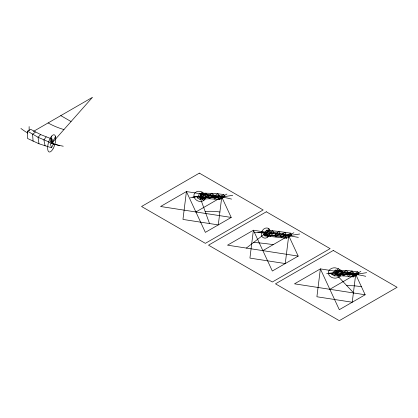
<?xml version="1.0" encoding="UTF-8"?>
<svg xmlns="http://www.w3.org/2000/svg" width="418" height="418" viewBox="0 0 418 418"><rect width="100%" height="100%" fill="white"/><g stroke="black" fill="none" stroke-linecap="round" stroke-linejoin="round"><path stroke-width="0.63" d="M204.904 199.24L205.421 196.773A14.087 8.135 0 0 0 204.799 194.772L203.744 193.356A9.222 5.324 0 0 0 202.108 192.118C198.926 189.929 193.158 191.93 193.952 196.308A14.128 8.156 0 0 0 194.48 197.876C195.645 200.081 198.095 201.497 200.577 201.507A3.59 2.069 0 0 0 201.894 201.361L203.754 200.525A7.435 4.29 0 0 0 204.888 199.24L199.668 196.376L192.813 197.056M51.445 147.747L50.05 142.449L51.963 139.032L40.645 134.586L30.713 129.334L27.541 131.163L27.541 138.478L38.968 143.761L51.445 147.747L53.358 144.33L51.963 139.032M59.68 145.741L51.707 143.39L55.537 136.561M197.144 197.787L199.574 193.534A53.938 31.141 0 0 1 205.604 193.2L214.753 193.429L223.865 194.522L224.811 196.564L219.638 199.548L209.549 198.764L199.762 199.219L197.144 197.787A46.706 26.966 0 0 1 201.669 197.27L210.05 196.972L218.692 197.51L223.865 194.522M209.517 223.546L199.668 196.376L202.098 192.123M199.762 199.219L202.192 194.966L205.745 194.835A50.98 29.432 0 0 1 207.882 194.825L216.414 195.295L224.811 196.564M269.746 229.931A7.268 4.196 0 0 0 268.889 228.719C266.182 226.561 262.473 229.216 261.652 232.068A18.496 10.68 0 0 0 261.318 233.625C260.524 237.22 265.049 239.697 267.635 237.126A9.593 5.538 0 0 0 268.398 236.421L268.549 236.254A12.984 7.498 0 0 0 268.894 235.815L269.798 234.111A18.491 10.675 0 0 0 270.164 232.518L269.767 229.931L246.354 248.083M263.387 234.519L266.517 230.193L278.801 231.441L290.839 233.187L291.785 235.229L286.612 238.213L264.965 235.904L263.387 234.519L285.666 236.175L290.839 233.187M267.635 237.126L265.743 233.051L268.873 228.724M264.965 235.904L268.095 231.577L291.785 235.229M46.152 136.921L43.89 139.993L45.102 145.919M340.372 275.927L341.334 273.847A12.242 7.069 0 0 0 341.161 271.825L340.038 269.997A8.501 4.912 0 0 0 338.371 268.732L335.445 267.86A4.765 2.754 0 0 0 333.444 267.896C331.108 268.194 328.663 269.824 328.365 272.322A12.284 7.09 0 0 0 328.496 273.905C329.264 276.481 331.976 277.965 334.531 278.132A4.755 2.743 0 0 0 336.067 278.095L338.841 277.202A7.968 4.598 0 0 0 340.362 275.922L334.865 272.985A44.731 25.827 0 0 0 326.677 273.691M331.735 274.37L335.236 270.122L346.219 270.42L357.808 271.857L358.754 273.894L353.581 276.883L343.554 275.901L334.489 275.843L331.735 274.37L341.637 274.093L352.635 274.84L357.808 271.857M338.366 268.732L334.865 272.985L353.732 292.997M334.489 275.843L337.99 271.595L348.131 272.228L358.754 273.894M50.312 138.092L51.707 143.39L92.477 97.331L33.351 131.466M40.645 134.586L38.054 137.282L38.968 143.761M35.488 132.051L32.588 134.33L33.095 141.274M190.305 197.876A48.467 27.985 0 0 1 199.668 196.376L203.744 193.356M195.89 211.968L226.927 194.051M231.222 217.433L205.358 232.366L186.423 191.569L160.559 206.502L231.222 217.433L221.754 197.035L186.423 191.569L182.959 219.434L218.29 224.9L221.754 197.035L232.701 195.342M262.859 250.633L293.896 232.716M298.191 256.098L272.327 271.031L253.392 230.234L227.528 245.167L298.191 256.098L288.723 235.7L253.392 230.234L249.927 258.099L285.259 263.565L288.723 235.7L299.669 234.007M340.038 269.997L334.865 272.985L336.887 272.933M329.833 289.298L360.87 271.381M365.165 294.763L339.301 309.696L320.366 268.899L294.502 283.832L365.165 294.763L355.697 274.37L320.366 268.899L316.901 296.764L352.233 302.23L355.697 274.37L366.643 272.672M335.92 274.103L340.356 274.03M328.726 273.2L334.745 272.985M346.794 285.635L353.832 285.76L361.377 286.607M336.981 272.933L348.429 273.45A76.421 44.12 0 0 1 353.91 274.103M340.963 274.041L348.534 274.448L356.167 275.389M254.661 232.335L265.508 233.03M263.601 234.707L286.137 237.194M257.963 232.429L266.491 233.108M266.961 233.15L267.238 233.171M267.713 233.213L267.985 233.234M268.34 233.265L268.069 233.244M268.424 233.275L270.901 233.5M217.203 197.918L221.582 198.43M271.251 233.531L270.948 233.505M271.684 233.573L271.956 233.599M271.319 233.537L271.606 233.568M273.518 233.756L274.25 233.834M275.441 233.96L275.702 233.991M276.063 234.028L275.786 233.996M276.131 234.038L276.429 234.07M276.476 234.075L278.195 234.273M278.226 234.279L278.879 234.352M278.942 234.362L279.219 234.393M281.089 234.629L281.429 234.67M283.54 234.953L283.268 234.911M283.603 234.958L285.928 235.282M353.978 274.114L355.697 274.37A90.105 52.025 0 0 1 361.967 275.483L365.75 276.293M285.98 235.292L286.257 235.334M286.325 235.339L286.586 235.381M288.383 235.647L298.358 237.377M52.976 144.247L53.358 144.33M52.407 142.052L52.788 142.162M50.05 142.449L38.054 137.282L27.541 131.163M335.236 270.122L337.99 271.595M199.574 193.534L202.192 194.966M60.803 115.619L71.05 121.533M266.517 230.193L268.095 231.577M265.743 233.051L268.894 235.815M199.668 196.376L203.754 200.525M352.635 274.84L353.581 276.883M285.666 236.175L286.612 238.213M218.692 197.51L219.638 199.548M51.707 136.075L51.707 143.39M29.129 126.591L29.129 130.86M63.938 129.57A62.716 36.209 0 0 1 48.133 122.934M63.243 146.227A89.593 51.727 0 0 1 51.205 143.243M27.781 133.112A89.593 51.727 0 0 1 20.9 128.441M231.546 199.109A59.905 34.584 0 0 0 221.754 197.035L220.37 196.836A51.383 29.668 0 0 0 199.658 196.35M205.165 211.529A34.454 19.892 0 0 1 219.884 212.01M200.321 198.189A44.606 25.754 0 0 1 217.193 197.944M253.669 242.419A160.517 92.676 0 0 1 273.21 244.65M205.604 193.2L202.328 197.212L204.601 198.843L207.882 194.825L205.604 193.2M272.51 230.741L268.842 234.785L270.315 236.353L273.983 232.309L272.51 230.741M340.628 270.127L336.532 274.103L338.888 275.76L342.979 271.778L340.628 270.127M211.701 193.252L207.673 196.972L209.549 198.764L213.577 195.049L211.701 193.252M278.801 231.441L274.595 235.167L275.927 236.912L280.133 233.187L278.801 231.441M346.219 270.42L341.637 274.093L343.554 275.901L348.131 272.228L346.219 270.42M217.804 193.696L213.143 197.066L214.575 199.005L219.236 195.634L217.804 193.696M284.877 232.256L280.17 235.627L281.324 237.529L286.032 234.153L284.877 232.256M351.961 271L347.018 274.333L348.46 276.272L353.403 272.938L351.961 271M199.355 173.13L141.556 206.502L205.358 243.339L263.157 209.967L199.355 173.13M266.323 211.795L208.525 245.167L272.327 282.004L330.131 248.632L266.323 211.795M333.298 250.46L275.493 283.832L339.301 320.669L397.1 287.297L333.298 250.46M53.008 148.85A8.961 3.328 -73.6 0 0 54.397 134.852A8.961 3.328 -73.6 0 0 47.704 146.462A8.961 3.328 -73.6 0 0 53.008 148.85"/></g></svg>
